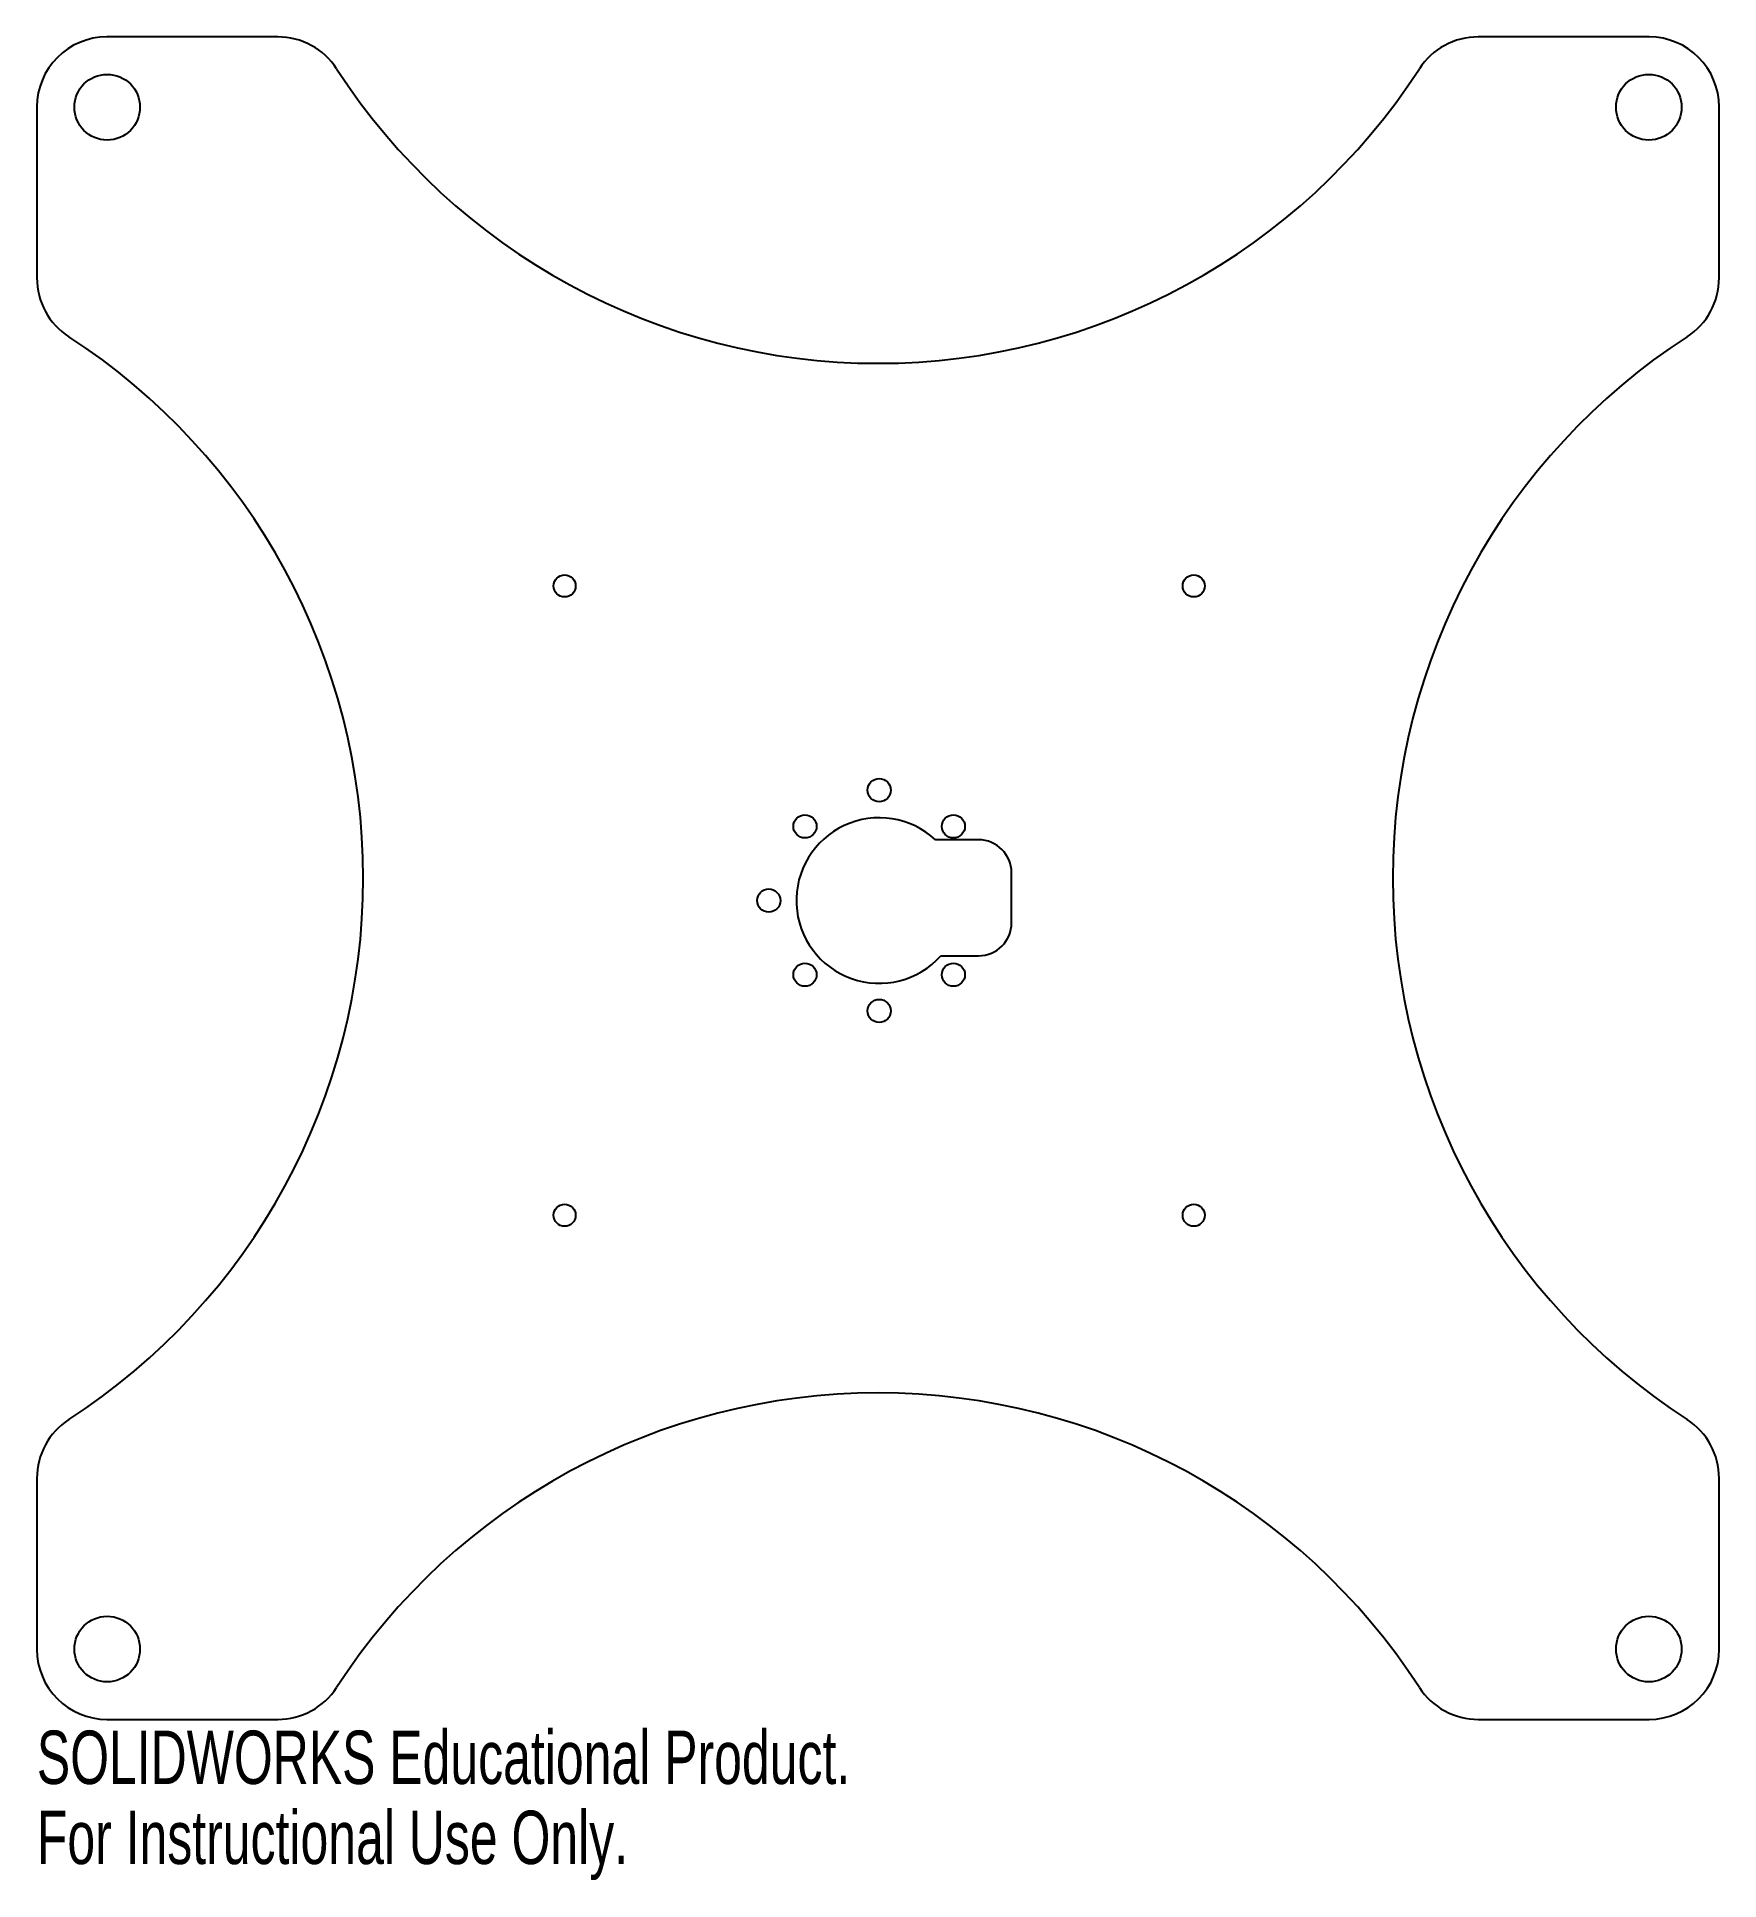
# Model space of a CAD drawing. Header units: inches. Extents: x -3 to 3, y -3.57 to 3.
import ezdxf

# ---------------------------------------------------------------- set-up
doc = ezdxf.new("R2010")
doc.units = ezdxf.units.IN
doc.header["$MEASUREMENT"] = 0
doc.styles.add('SLDTEXTSTYLE0', font='TXT', dxfattribs={"width": 0.7})

msp = doc.modelspace()

# ---------------------------------------------------------------- linework, layer by layer
at = {"color": 7, "linetype": 'Continuous', "lineweight": 25}
for p, q in [((-2.1406, 3), (-2.75, 3)), ((2.75, 3), (2.1406, 3)), ((-3, 2.75), (-3, 2.1406)), ((3, 2.1406), (3, 2.75)), ((0.3585, 0.1366), (0.205, 0.1366)), ((0.4766, -0.1587), (0.4766, 0.0185)), ((0.2243, -0.2768), (0.3585, -0.2768)), ((-3, -2.1406), (-3, -2.75)), ((3, -2.75), (3, -2.1406)), ((-2.75, -3), (-2.1406, -3)), ((2.1406, -3), (2.75, -3))]:
    msp.add_line(p, q, dxfattribs=at)
for centre, radius in [((-2.7492, 2.7492), 0.117), ((2.7492, 2.7492), 0.117), ((-1.1178, 1.0421), 0.0394), ((1.1263, 1.0421), 0.0394), ((0.0042, 0.3137), 0.0413), ((-0.2604, 0.1846), 0.0413), ((0.2688, 0.1846), 0.0413), ((-0.3895, -0.08), 0.0413), ((-0.2604, -0.3445), 0.0413), ((0.2688, -0.3445), 0.0413), ((0.0042, -0.4737), 0.0413), ((-1.1178, -1.202), 0.0394), ((1.1263, -1.202), 0.0394), ((-2.7492, -2.7492), 0.117), ((2.7492, -2.7492), 0.117)]:
    msp.add_circle(centre, radius, dxfattribs=at)
for centre, radius, start, end in [((-2.75, 2.75), 0.25, 90, 180), ((-2.1406, 2.75), 0.25, 32.91838, 90), ((2.1406, 2.75), 0.25, 90, 147.08162), ((2.75, 2.75), 0.25, 0, 90), ((0, 4.1358), 2.3, 212.91838, 327.08162), ((-2.75, 2.1406), 0.25, 180, 237.08162), ((2.75, 2.1406), 0.25, 302.91838, 0), ((-4.1358, 0), 2.3, 302.91838, 57.08162), ((4.1358, 0), 2.3, 122.91838, 237.08162), ((0.0042, -0.08), 0.2953, 47.16657, 318.18969), ((0.3585, 0.0185), 0.1181, 0, 90), ((0.3585, -0.1587), 0.1181, 270, 0), ((0, -4.1358), 2.3, 32.91838, 147.08162), ((-2.75, -2.1406), 0.25, 122.91838, 180), ((2.75, -2.1406), 0.25, 0, 57.08162), ((-2.75, -2.75), 0.25, 180, 270), ((2.75, -2.75), 0.25, 270, 0), ((-2.1406, -2.75), 0.25, 270, 327.08162), ((2.1406, -2.75), 0.25, 212.91838, 270)]:
    msp.add_arc(centre, radius, start, end, dxfattribs=at)

# ---------------------------------------------------------------- texts
at = {"color": 7, "linetype": 'Continuous', "char_height": 0.1903, "attachment_point": 1, "style": 'SLDTEXTSTYLE0'}
for s, insert in [('SOLIDWORKS Educational Product.', (-3, -3.0401)), ('For Instructional Use Only.', (-3, -3.3256))]:
    msp.add_mtext(s, dxfattribs=dict(at, insert=insert))

doc.saveas('drawing.dxf')
